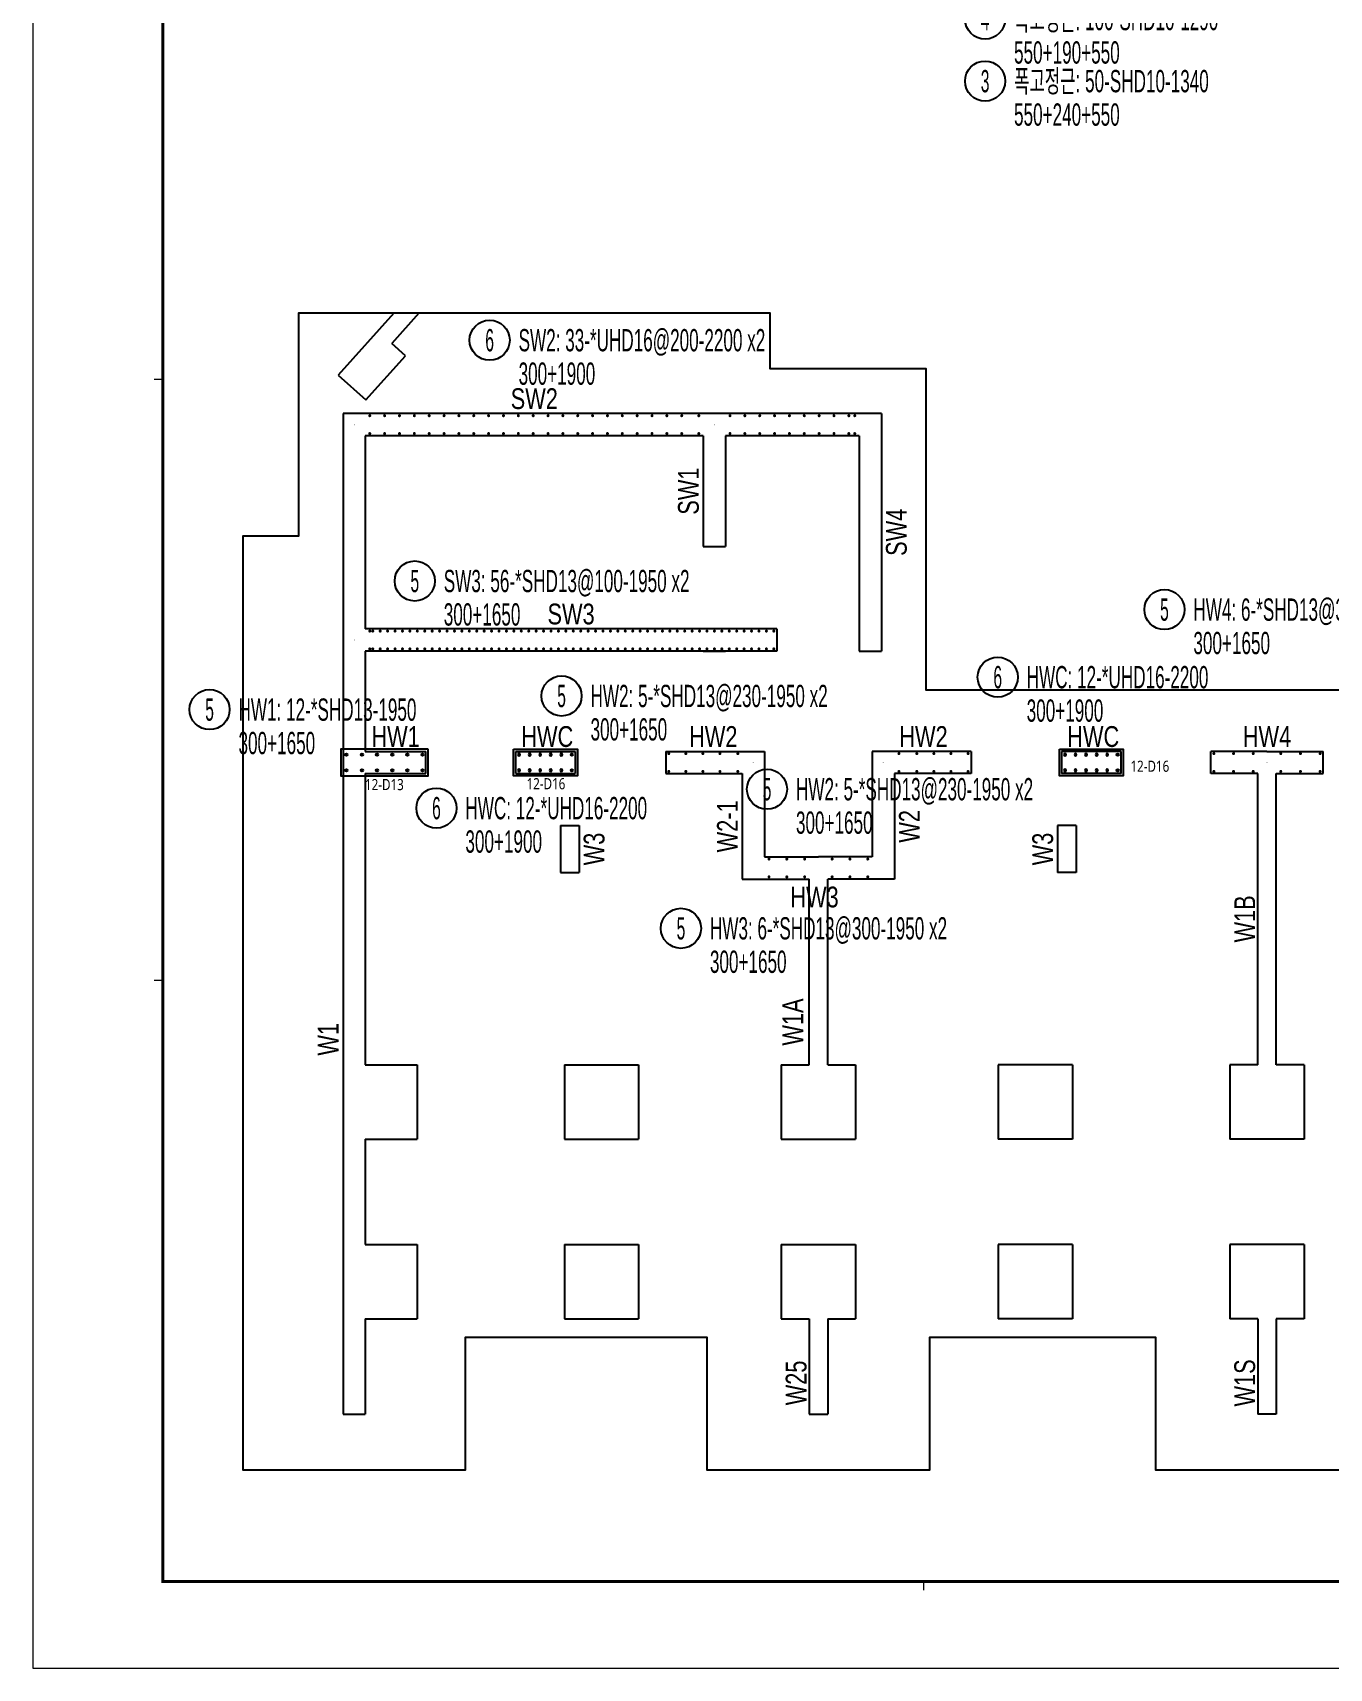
# Model space of a CAD drawing. Header units: millimetres. Extents: x 262481 to 2519995, y -394348 to 364571.
# Drawn here: x 418421 to 435878, y -351118 to -329092 of the extents above; entities that cross this region are included whole.
import ezdxf
from ezdxf.enums import TextEntityAlignment as Align

# ---------------------------------------------------------------- set-up
doc = ezdxf.new("R2010")
doc.units = ezdxf.units.MM
doc.header["$LTSCALE"] = 65
for name, color, linetype in [('BARR', 1, 'Continuous'), ('DIM', 7, 'Continuous'), ('LEADER', 7, 'Continuous'), ('RP_TAG', 7, 'Continuous'), ('TEXT-배근', 3, 'Continuous'), ('XREBAR', 1, 'Continuous')]:
    doc.layers.add(name, color=color, linetype=linetype)
doc.layers.add('벽부호', color=3, linetype='Continuous', lineweight=0)
doc.styles.add('RPWK1', font='arial.ttf', dxfattribs={"bigfont": 'whgtxt.shx'})
doc.styles.add('돋음', font='Dotum.ttf')
doc.styles.add('맑은고딕', font='malgun.ttf')

# ---------------------------------------------------------------- blocks, each defined once
blk = doc.blocks.new('dhs_sheet2e')
at = {"color": 7}
for p, q in [((2996.4, 29664.7), (2796.7, 29664.7)), ((2996.4, 15831.2), (2796.7, 15831.2)), ((20500.6, 1997.6), (20500.6, 1797.9))]:
    blk.add_line(p, q, dxfattribs=at)
blk.add_lwpolyline([(84000, 0), (84000, 59329.4), (0, 59329.4), (0, 0)], close=True, dxfattribs=at)
at = {"color": 30, "const_width": 64.9}
blk.add_lwpolyline([(81003.6, 57331.7), (2996.4, 57331.7), (2996.4, 1997.6), (81003.6, 1997.6)], close=True, dxfattribs=at)
blk = doc.blocks.new('ASGARAE')
at = {"color": 255, "xscale": 0.75, "yscale": 0.75, "zscale": 0.75}
blk.add_blockref('dhs_sheet2e', (0, -44497), dxfattribs=at)
blk = doc.blocks.new('ZBZDBSTH')
at = {"color": 8, "linetype": 'ByBlock'}
blk.add_lwpolyline([(-3495, 5045), (-11130, 5045), (-11130, 9370), (-13230, 9370), (-13230, 10120), (-19580, 10120), (-19580, 7120), (-20330, 7120), (-20330, -5455), (-17330, -5455), (-17330, -3670), (-14080, -3670), (-14080, -5455), (-11080, -5455), (-11080, -3670), (-8040, -3670), (-8040, -5455), (-5040, -5455)], dxfattribs=at)
at = {"layer": 'DIM', "color": 5}
for p, q in [((-18296, 10120), (-19047, 9286)), ((-17959, 10120), (-18325, 9713)), ((-18140, 9546), (-18325, 9713)), ((-18675, 8952), (-18140, 9546)), ((-19047, 9286), (-18675, 8952)), ((-18980, 8770), (-18980, -4705)), ((-11730, 8770), (-18980, 8770)), ((-11730, 8770), (-11730, 5570)), ((-14130, 8470), (-18680, 8470)), ((-18680, 8470), (-18680, 5870)), ((-14130, 8470), (-14130, 6980)), ((-12030, 8470), (-13830, 8470)), ((-13830, 8470), (-13830, 6980)), ((-12030, 8470), (-12030, 5570)), ((-14130, 6980), (-13830, 6980)), ((-13140, 5870), (-18680, 5870)), ((-13140, 5870), (-13140, 5570)), ((-13140, 5570), (-18680, 5570)), ((-18680, 5570), (-18680, 4220)), ((-14130, 5570), (-13830, 5570)), ((-12030, 5570), (-11730, 5570)), ((-18680, 4220), (-17865, 4220)), ((-17865, 3920), (-17865, 4220)), ((-16655, 3920), (-16655, 4220)), ((-16655, 4220), (-15855, 4220)), ((-15855, 4220), (-15855, 3920)), ((-14635, 4220), (-14635, 3920)), ((-14635, 4220), (-13305, 4220)), ((-13305, 4220), (-13305, 2800)), ((-10525, 4220), (-11855, 4220)), ((-11855, 4220), (-11855, 2800)), ((-10525, 4220), (-10525, 3920)), ((-9305, 4220), (-9305, 3920)), ((-8505, 4220), (-9305, 4220)), ((-8505, 3920), (-8505, 4220)), ((-7295, 3920), (-7295, 4220)), ((-6540, 4220), (-7295, 4220)), ((-6540, 4220), (-5785, 4220)), ((-5785, 3920), (-5785, 4220)), ((-18680, 3920), (-17865, 3920)), ((-18680, 3920), (-18680, 0)), ((-16655, 3920), (-15855, 3920)), ((-14635, 3920), (-13605, 3920)), ((-13605, 3920), (-13605, 2500)), ((-10525, 3920), (-11555, 3920)), ((-11555, 3920), (-11555, 2500)), ((-8505, 3920), (-9305, 3920)), ((-6665, 3920), (-7295, 3920)), ((-6665, 0), (-6665, 3920)), ((-6415, 0), (-6415, 3920)), ((-6415, 3920), (-5785, 3920)), ((-16050, 3220), (-16050, 2590)), ((-16050, 3220), (-15800, 3220)), ((-15800, 3220), (-15800, 2590)), ((-9360, 3220), (-9360, 2590)), ((-9110, 3220), (-9360, 3220)), ((-9110, 3220), (-9110, 2590)), ((-13305, 2800), (-12580, 2800)), ((-11855, 2800), (-12580, 2800)), ((-16050, 2590), (-15800, 2590)), ((-13605, 2500), (-12705, 2500)), ((-12705, 0), (-12705, 2500)), ((-12455, 0), (-12455, 2500)), ((-11555, 2500), (-12455, 2500)), ((-9110, 2590), (-9360, 2590)), ((-18680, 0), (-17980, 0)), ((-17980, 0), (-17980, -1000)), ((-16000, 0), (-15000, 0)), ((-16000, 0), (-16000, -1000)), ((-15000, 0), (-15000, -1000)), ((-13080, 0), (-12705, 0)), ((-13080, 0), (-13080, -1000)), ((-12455, 0), (-12080, 0)), ((-12080, 0), (-12080, -1000)), ((-9160, 0), (-10160, 0)), ((-10160, 0), (-10160, -1000)), ((-9160, 0), (-9160, -1000)), ((-6665, 0), (-7040, 0)), ((-7040, 0), (-7040, -1000)), ((-6040, 0), (-6415, 0)), ((-6040, 0), (-6040, -1000)), ((-18680, -1000), (-18680, -2420)), ((-18680, -1000), (-17980, -1000)), ((-16000, -1000), (-15000, -1000)), ((-13080, -1000), (-12080, -1000)), ((-9160, -1000), (-10160, -1000)), ((-6040, -1000), (-7040, -1000)), ((-18680, -2420), (-17980, -2420)), ((-17980, -2420), (-17980, -3420)), ((-16000, -2420), (-15000, -2420)), ((-16000, -2420), (-16000, -3420)), ((-15000, -2420), (-15000, -3420)), ((-13080, -2420), (-12080, -2420)), ((-13080, -2420), (-13080, -3420)), ((-12080, -2420), (-12080, -3420)), ((-9160, -2420), (-10160, -2420)), ((-10160, -2420), (-10160, -3420)), ((-9160, -2420), (-9160, -3420)), ((-6040, -2420), (-7040, -2420)), ((-7040, -2420), (-7040, -3420)), ((-6040, -2420), (-6040, -3420)), ((-18680, -3420), (-18680, -4705)), ((-18680, -3420), (-17980, -3420)), ((-16000, -3420), (-15000, -3420)), ((-13080, -3420), (-12705, -3420)), ((-12705, -3420), (-12705, -4705)), ((-12455, -3420), (-12455, -4705)), ((-12455, -3420), (-12080, -3420)), ((-9160, -3420), (-10160, -3420)), ((-6665, -3420), (-7040, -3420)), ((-6665, -3420), (-6665, -4705)), ((-6415, -3420), (-6415, -4705)), ((-6040, -3420), (-6415, -3420)), ((-18980, -4705), (-18680, -4705)), ((-12705, -4705), (-12455, -4705)), ((-6415, -4705), (-6665, -4705))]:
    blk.add_line(p, q, dxfattribs=at)
blk = doc.blocks.new('BAR')
at = {"layer": 'BARR'}
h = blk.add_hatch(color=256, dxfattribs=at)
edge = h.paths.add_edge_path()
edge.add_arc((0, 0), 15, 0, 360)
blk.add_circle((0, 0), 15, dxfattribs=at)
blk = doc.blocks.new('*U2061', base_point=(433389.3168, -336860.8125))
at = {"layer": 'RP_TAG', "color": 0, "linetype": 'Continuous', "ltscale": 100}
blk.add_circle((433658.3168, -336860.8125), 270, dxfattribs=at)
at = {"layer": 'RP_TAG', "color": 0, "linetype": 'Continuous', "ltscale": 100, "style": 'RPWK1', "width": 0.5}
blk.add_text('5', height=300, dxfattribs=at).set_placement((433658.3168, -336860.8125), align=Align.MIDDLE_CENTER)
at = {"layer": 'RP_TAG', "color": 0, "linetype": 'Continuous', "ltscale": 100, "style": 'RPWK1', "width": 0.55}
for s, p in [('HW4: 6-*SHD13@300-1950 x2', (434048.3168, -336860.8125)), ('300+1650', (434048.3168, -337310.8125))]:
    blk.add_text(s, height=300, dxfattribs=at).set_placement(p, align=Align.MIDDLE_LEFT)
blk = doc.blocks.new('*U2062', base_point=(420532.7655, -338207.8021))
at = {"layer": 'RP_TAG', "color": 0, "linetype": 'Continuous', "ltscale": 100}
blk.add_circle((420801.7655, -338207.8021), 270, dxfattribs=at)
at = {"layer": 'RP_TAG', "color": 0, "linetype": 'Continuous', "ltscale": 100, "style": 'RPWK1', "width": 0.5}
blk.add_text('5', height=300, dxfattribs=at).set_placement((420801.7655, -338207.8021), align=Align.MIDDLE_CENTER)
at = {"layer": 'RP_TAG', "color": 0, "linetype": 'Continuous', "ltscale": 100, "style": 'RPWK1', "width": 0.55}
for s, p in [('HW1: 12-*SHD13-1950', (421191.7655, -338207.8021)), ('300+1650', (421191.7655, -338657.8021))]:
    blk.add_text(s, height=300, dxfattribs=at).set_placement(p, align=Align.MIDDLE_LEFT)
blk = doc.blocks.new('*U2066', base_point=(426879.7113, -341153.188))
at = {"layer": 'RP_TAG', "color": 0, "linetype": 'Continuous', "ltscale": 100}
blk.add_circle((427148.7113, -341153.1815), 270, dxfattribs=at)
at = {"layer": 'RP_TAG', "color": 0, "linetype": 'Continuous', "ltscale": 100, "style": 'RPWK1', "oblique": 360, "width": 0.5}
blk.add_text('5', height=300, rotation=0.0013751, dxfattribs=at).set_placement((427148.7113, -341153.1815), align=Align.MIDDLE_CENTER)
at = {"layer": 'RP_TAG', "color": 0, "linetype": 'Continuous', "ltscale": 100, "style": 'RPWK1', "oblique": 360, "width": 0.55}
for s, p in [('HW3: 6-*SHD13@300-1950 x2', (427538.7113, -341153.1722)), ('300+1650', (427538.7221, -341603.1722))]:
    blk.add_text(s, height=300, rotation=0.0013751, dxfattribs=at).set_placement(p, align=Align.MIDDLE_LEFT)
blk = doc.blocks.new('*U2067', base_point=(428038.2659, -339279.6117))
at = {"layer": 'RP_TAG', "color": 0, "linetype": 'Continuous', "ltscale": 100}
blk.add_circle((428307.2659, -339279.6117), 270, dxfattribs=at)
at = {"layer": 'RP_TAG', "color": 0, "linetype": 'Continuous', "ltscale": 100, "style": 'RPWK1', "width": 0.5}
blk.add_text('5', height=300, dxfattribs=at).set_placement((428307.2659, -339279.6117), align=Align.MIDDLE_CENTER)
at = {"layer": 'RP_TAG', "color": 0, "linetype": 'Continuous', "ltscale": 100, "style": 'RPWK1', "width": 0.55}
for s, p in [('HW2: 5-*SHD13@230-1950 x2', (428697.2659, -339279.6117)), ('300+1650', (428697.2659, -339729.6117))]:
    blk.add_text(s, height=300, dxfattribs=at).set_placement(p, align=Align.MIDDLE_LEFT)
blk = doc.blocks.new('*U2068', base_point=(425272.3162, -338023.954))
at = {"layer": 'RP_TAG', "color": 0, "linetype": 'Continuous', "ltscale": 100}
blk.add_circle((425541.3162, -338023.954), 270, dxfattribs=at)
at = {"layer": 'RP_TAG', "color": 0, "linetype": 'Continuous', "ltscale": 100, "style": 'RPWK1', "width": 0.55}
for s, p in [('HW2: 5-*SHD13@230-1950 x2', (425931.3162, -338023.954)), ('300+1650', (425931.3162, -338473.954))]:
    blk.add_text(s, height=300, dxfattribs=at).set_placement(p, align=Align.MIDDLE_LEFT)
at = {"layer": 'RP_TAG', "color": 0, "linetype": 'Continuous', "ltscale": 100, "style": 'RPWK1', "width": 0.5}
blk.add_text('5', height=300, dxfattribs=at).set_placement((425541.3162, -338023.954), align=Align.MIDDLE_CENTER)
blk = doc.blocks.new('*U2069', base_point=(423296.2991, -336475.8829))
at = {"layer": 'RP_TAG', "color": 0, "linetype": 'Continuous', "ltscale": 100}
blk.add_circle((423565.2991, -336475.8827), 270, dxfattribs=at)
at = {"layer": 'RP_TAG', "color": 0, "linetype": 'Continuous', "ltscale": 100, "style": 'RPWK1', "width": 0.5}
blk.add_text('5', height=300, rotation=0.0000573, dxfattribs=at).set_placement((423565.2991, -336475.8827), align=Align.MIDDLE_CENTER)
at = {"layer": 'RP_TAG', "color": 0, "linetype": 'Continuous', "ltscale": 100, "style": 'RPWK1', "width": 0.55}
for s, p in [('SW3: 56-*SHD13@100-1950 x2', (423955.2991, -336475.8823)), ('300+1650', (423955.2996, -336925.8823))]:
    blk.add_text(s, height=300, rotation=0.0000573, dxfattribs=at).set_placement(p, align=Align.MIDDLE_LEFT)
blk = doc.blocks.new('*U2089', base_point=(424303.7943, -333232.98))
at = {"layer": 'RP_TAG', "color": 0, "linetype": 'Continuous', "ltscale": 100}
blk.add_circle((424572.7943, -333232.98), 270, dxfattribs=at)
at = {"layer": 'RP_TAG', "color": 0, "linetype": 'Continuous', "ltscale": 100, "style": 'RPWK1', "width": 0.5}
blk.add_text('6', height=300, dxfattribs=at).set_placement((424572.7943, -333232.98), align=Align.MIDDLE_CENTER)
at = {"layer": 'RP_TAG', "color": 0, "linetype": 'Continuous', "ltscale": 100, "style": 'RPWK1', "width": 0.55}
for s, p in [('SW2: 33-*UHD16@200-2200 x2', (424962.7943, -333232.98)), ('300+1900', (424962.7943, -333682.98))]:
    blk.add_text(s, height=300, dxfattribs=at).set_placement(p, align=Align.MIDDLE_LEFT)
blk = doc.blocks.new('*U2094', base_point=(423587.5739, -339534.3592))
at = {"layer": 'RP_TAG', "color": 0, "linetype": 'Continuous', "ltscale": 100}
blk.add_circle((423856.5739, -339534.3592), 270, dxfattribs=at)
at = {"layer": 'RP_TAG', "color": 0, "linetype": 'Continuous', "ltscale": 100, "style": 'RPWK1', "width": 0.5}
blk.add_text('6', height=300, dxfattribs=at).set_placement((423856.5739, -339534.3592), align=Align.MIDDLE_CENTER)
at = {"layer": 'RP_TAG', "color": 0, "linetype": 'Continuous', "ltscale": 100, "style": 'RPWK1', "width": 0.55}
for s, p in [('HWC: 12-*UHD16-2200', (424246.5739, -339534.3592)), ('300+1900', (424246.5739, -339984.3592))]:
    blk.add_text(s, height=300, dxfattribs=at).set_placement(p, align=Align.MIDDLE_LEFT)
blk = doc.blocks.new('*U2096', base_point=(431144.6364, -337770.6508))
at = {"layer": 'RP_TAG', "color": 0, "linetype": 'Continuous', "ltscale": 100}
blk.add_circle((431413.6364, -337770.6508), 270, dxfattribs=at)
at = {"layer": 'RP_TAG', "color": 0, "linetype": 'Continuous', "ltscale": 100, "style": 'RPWK1', "width": 0.5}
blk.add_text('6', height=300, dxfattribs=at).set_placement((431413.6364, -337770.6508), align=Align.MIDDLE_CENTER)
at = {"layer": 'RP_TAG', "color": 0, "linetype": 'Continuous', "ltscale": 100, "style": 'RPWK1', "width": 0.55}
for s, p in [('HWC: 12-*UHD16-2200', (431803.6364, -337770.6508)), ('300+1900', (431803.6364, -338220.6508))]:
    blk.add_text(s, height=300, dxfattribs=at).set_placement(p, align=Align.MIDDLE_LEFT)
blk = doc.blocks.new('*U2122', base_point=(435039.0942, -338920.2259, 17.1429))
at = {"layer": 'RP_TAG', "color": 0, "linetype": 'Continuous', "ltscale": 100, "style": 'RPWK1'}
blk.add_text('+', height=26, dxfattribs=at).set_placement((435039.0942, -338920.2259, 34.2858), align=Align.MIDDLE_CENTER)
blk = doc.blocks.new('*U2123', base_point=(422749.0942, -337270.2259, 17.1429))
at = {"layer": 'RP_TAG', "color": 0, "linetype": 'Continuous', "ltscale": 100, "style": 'RPWK1'}
blk.add_text('+', height=26, dxfattribs=at).set_placement((422749.0942, -337270.2259, 34.2858), align=Align.MIDDLE_CENTER)
blk = doc.blocks.new('*U2129', base_point=(428999.0942, -340340.2259, 17.1429))
at = {"layer": 'RP_TAG', "color": 0, "linetype": 'Continuous', "ltscale": 100, "style": 'RPWK1'}
blk.add_text('+', height=26, dxfattribs=at).set_placement((428999.0942, -340340.2259, 34.2858), align=Align.MIDDLE_CENTER)
blk = doc.blocks.new('*U2130', base_point=(429874.0942, -338920.2259, 17.1429))
at = {"layer": 'RP_TAG', "color": 0, "linetype": 'Continuous', "ltscale": 100, "style": 'RPWK1'}
blk.add_text('+', height=26, dxfattribs=at).set_placement((429874.0942, -338920.2259, 34.2858), align=Align.MIDDLE_CENTER)
blk = doc.blocks.new('*U2131', base_point=(429874.0942, -340340.2259, 17.1429))
at = {"layer": 'RP_TAG', "color": 0, "linetype": 'Continuous', "ltscale": 100, "style": 'RPWK1'}
blk.add_text('+', height=26, dxfattribs=at).set_placement((429874.0942, -340340.2259, 34.2858), align=Align.MIDDLE_CENTER)
blk = doc.blocks.new('*U2132', base_point=(428124.0942, -338920.2259, 17.1429))
at = {"layer": 'RP_TAG', "color": 0, "linetype": 'Continuous', "ltscale": 100, "style": 'RPWK1'}
blk.add_text('+', height=26, dxfattribs=at).set_placement((428124.0942, -338920.2259, 34.2858), align=Align.MIDDLE_CENTER)
blk = doc.blocks.new('*U2133', base_point=(428124.0942, -340340.2259, 17.1429))
at = {"layer": 'RP_TAG', "color": 0, "linetype": 'Continuous', "ltscale": 100, "style": 'RPWK1'}
blk.add_text('+', height=26, dxfattribs=at).set_placement((428124.0942, -340340.2259, 34.2858), align=Align.MIDDLE_CENTER)
blk = doc.blocks.new('*U2136', base_point=(422749.0942, -334370.2259, 17.1429))
at = {"layer": 'RP_TAG', "color": 0, "linetype": 'Continuous', "ltscale": 100, "style": 'RPWK1'}
blk.add_text('+', height=26, dxfattribs=at).set_placement((422749.0942, -334370.2259, 34.2858), align=Align.MIDDLE_CENTER)
blk = doc.blocks.new('*U2137', base_point=(429699.0942, -334370.2759, 17.1429))
at = {"layer": 'RP_TAG', "color": 0, "linetype": 'Continuous', "ltscale": 100, "style": 'RPWK1'}
blk.add_text('+', height=26, dxfattribs=at).set_placement((429699.0942, -334370.2759, 34.2858), align=Align.MIDDLE_CENTER)
blk = doc.blocks.new('*U2138', base_point=(427599.0942, -334370.2259, 17.1429))
at = {"layer": 'RP_TAG', "color": 0, "linetype": 'Continuous', "ltscale": 100, "style": 'RPWK1'}
blk.add_text('+', height=26, dxfattribs=at).set_placement((427599.0942, -334370.2259, 34.2858), align=Align.MIDDLE_CENTER)
blk = doc.blocks.new('*U2139', base_point=(430974.6127, -328908.3131))
at = {"layer": 'RP_TAG', "color": 0, "linetype": 'Continuous', "ltscale": 100}
blk.add_circle((431243.6127, -328908.3131), 270, dxfattribs=at)
at = {"layer": 'RP_TAG', "color": 0, "linetype": 'Continuous', "ltscale": 100, "style": 'RPWK1', "width": 0.5}
blk.add_text('4', height=300, dxfattribs=at).set_placement((431243.6127, -328908.3131), align=Align.MIDDLE_CENTER)
at = {"layer": 'RP_TAG', "color": 0, "linetype": 'Continuous', "ltscale": 100, "style": 'RPWK1', "width": 0.55}
for s, p in [('폭고정근: 100-SHD10-1290', (431633.6127, -328908.3131)), ('550+190+550', (431633.6127, -329358.3131))]:
    blk.add_text(s, height=300, dxfattribs=at).set_placement(p, align=Align.MIDDLE_LEFT)
blk = doc.blocks.new('*U2140', base_point=(430974.6127, -329744.2812))
at = {"layer": 'RP_TAG', "color": 0, "linetype": 'Continuous', "ltscale": 100}
blk.add_circle((431243.6127, -329744.2812), 270, dxfattribs=at)
at = {"layer": 'RP_TAG', "color": 0, "linetype": 'Continuous', "ltscale": 100, "style": 'RPWK1', "width": 0.5}
blk.add_text('3', height=300, dxfattribs=at).set_placement((431243.6127, -329744.2812), align=Align.MIDDLE_CENTER)
at = {"layer": 'RP_TAG', "color": 0, "linetype": 'Continuous', "ltscale": 100, "style": 'RPWK1', "width": 0.55}
for s, p in [('폭고정근: 50-SHD10-1340', (431633.6127, -329744.2812)), ('550+240+550', (431633.6127, -330194.2812))]:
    blk.add_text(s, height=300, dxfattribs=at).set_placement(p, align=Align.MIDDLE_LEFT)

msp = doc.modelspace()

# ---------------------------------------------------------------- linework, layer by layer
at = {"layer": 'LEADER'}
for points in [[(423744.1, -338740.2), (422569.1, -338740.2), (422569.1, -339100.2), (423744.1, -339100.2)], [(424894.1, -338740.2), (425754.1, -338740.2), (425754.1, -339100.2), (424894.1, -339100.2)], [(432244.1, -338740.2), (433104.1, -338740.2), (433104.1, -339100.2), (432244.1, -339100.2)]]:
    msp.add_lwpolyline(points, close=True, dxfattribs=at)
at = {"layer": 'XREBAR', "color": 171, "linetype": 'Continuous', "ltscale": 2.91412e-318, "const_width": 20}
for points in [[(422949.1, -334250.2, -1), (422969.1, -334250.2, -1), (422949.1, -334250.2)], [(423149.1, -334250.2, -1), (423169.1, -334250.2, -1), (423149.1, -334250.2)], [(423349.1, -334250.2, -1), (423369.1, -334250.2, -1), (423349.1, -334250.2)], [(423549.1, -334250.2, -1), (423569.1, -334250.2, -1), (423549.1, -334250.2)], [(423749.1, -334250.2, -1), (423769.1, -334250.2, -1), (423749.1, -334250.2)], [(423949.1, -334250.2, -1), (423969.1, -334250.2, -1), (423949.1, -334250.2)], [(424149.1, -334250.2, -1), (424169.1, -334250.2, -1), (424149.1, -334250.2)], [(424349.1, -334250.2, -1), (424369.1, -334250.2, -1), (424349.1, -334250.2)], [(424549.1, -334250.2, -1), (424569.1, -334250.2, -1), (424549.1, -334250.2)], [(424749.1, -334250.2, -1), (424769.1, -334250.2, -1), (424749.1, -334250.2)], [(424949.1, -334250.2, -1), (424969.1, -334250.2, -1), (424949.1, -334250.2)], [(425149.1, -334250.2, -1), (425169.1, -334250.2, -1), (425149.1, -334250.2)], [(425349.1, -334250.2, -1), (425369.1, -334250.2, -1), (425349.1, -334250.2)], [(425549.1, -334250.2, -1), (425569.1, -334250.2, -1), (425549.1, -334250.2)], [(425749.1, -334250.2, -1), (425769.1, -334250.2, -1), (425749.1, -334250.2)], [(425949.1, -334250.2, -1), (425969.1, -334250.2, -1), (425949.1, -334250.2)], [(426149.1, -334250.2, -1), (426169.1, -334250.2, -1), (426149.1, -334250.2)], [(426349.1, -334250.2, -1), (426369.1, -334250.2, -1), (426349.1, -334250.2)], [(426549.1, -334250.2, -1), (426569.1, -334250.2, -1), (426549.1, -334250.2)], [(426749.1, -334250.2, -1), (426769.1, -334250.2, -1), (426749.1, -334250.2)], [(426949.1, -334250.2, -1), (426969.1, -334250.2, -1), (426949.1, -334250.2)], [(427149.1, -334250.2, -1), (427169.1, -334250.2, -1), (427149.1, -334250.2)], [(427379.1, -334250.2, -1), (427399.1, -334250.2, -1), (427379.1, -334250.2)], [(427799.1, -334250.2, -1), (427819.1, -334250.2, -1), (427799.1, -334250.2)], [(427999.1, -334250.2, -1), (428019.1, -334250.2, -1), (427999.1, -334250.2)], [(428199.1, -334250.2, -1), (428219.1, -334250.2, -1), (428199.1, -334250.2)], [(428399.1, -334250.2, -1), (428419.1, -334250.2, -1), (428399.1, -334250.2)], [(428599.1, -334250.2, -1), (428619.1, -334250.2, -1), (428599.1, -334250.2)], [(428799.1, -334250.2, -1), (428819.1, -334250.2, -1), (428799.1, -334250.2)], [(428999.1, -334250.2, -1), (429019.1, -334250.2, -1), (428999.1, -334250.2)], [(429199.1, -334250.2, -1), (429219.1, -334250.2, -1), (429199.1, -334250.2)], [(429399.1, -334250.2, -1), (429419.1, -334250.2, -1), (429399.1, -334250.2)], [(429479.1, -334250.2, -1), (429499.1, -334250.2, -1), (429479.1, -334250.2)], [(422949.1, -334490.2, -1), (422969.1, -334490.2, -1), (422949.1, -334490.2)], [(423149.1, -334490.2, -1), (423169.1, -334490.2, -1), (423149.1, -334490.2)], [(423349.1, -334490.2, -1), (423369.1, -334490.2, -1), (423349.1, -334490.2)], [(423549.1, -334490.2, -1), (423569.1, -334490.2, -1), (423549.1, -334490.2)], [(423749.1, -334490.2, -1), (423769.1, -334490.2, -1), (423749.1, -334490.2)], [(423949.1, -334490.2, -1), (423969.1, -334490.2, -1), (423949.1, -334490.2)], [(424149.1, -334490.2, -1), (424169.1, -334490.2, -1), (424149.1, -334490.2)], [(424349.1, -334490.2, -1), (424369.1, -334490.2, -1), (424349.1, -334490.2)], [(424549.1, -334490.2, -1), (424569.1, -334490.2, -1), (424549.1, -334490.2)], [(424749.1, -334490.2, -1), (424769.1, -334490.2, -1), (424749.1, -334490.2)], [(424949.1, -334490.2, -1), (424969.1, -334490.2, -1), (424949.1, -334490.2)], [(425149.1, -334490.2, -1), (425169.1, -334490.2, -1), (425149.1, -334490.2)], [(425349.1, -334490.2, -1), (425369.1, -334490.2, -1), (425349.1, -334490.2)], [(425549.1, -334490.2, -1), (425569.1, -334490.2, -1), (425549.1, -334490.2)], [(425749.1, -334490.2, -1), (425769.1, -334490.2, -1), (425749.1, -334490.2)], [(425949.1, -334490.2, -1), (425969.1, -334490.2, -1), (425949.1, -334490.2)], [(426149.1, -334490.2, -1), (426169.1, -334490.2, -1), (426149.1, -334490.2)], [(426349.1, -334490.2, -1), (426369.1, -334490.2, -1), (426349.1, -334490.2)], [(426549.1, -334490.2, -1), (426569.1, -334490.2, -1), (426549.1, -334490.2)], [(426749.1, -334490.2, -1), (426769.1, -334490.2, -1), (426749.1, -334490.2)], [(426949.1, -334490.2, -1), (426969.1, -334490.2, -1), (426949.1, -334490.2)], [(427149.1, -334490.2, -1), (427169.1, -334490.2, -1), (427149.1, -334490.2)], [(427379.1, -334490.2, -1), (427399.1, -334490.2, -1), (427379.1, -334490.2)], [(427799.1, -334490.2, -1), (427819.1, -334490.2, -1), (427799.1, -334490.2)], [(427999.1, -334490.2, -1), (428019.1, -334490.2, -1), (427999.1, -334490.2)], [(428199.1, -334490.2, -1), (428219.1, -334490.2, -1), (428199.1, -334490.2)], [(428399.1, -334490.2, -1), (428419.1, -334490.2, -1), (428399.1, -334490.2)], [(428599.1, -334490.2, -1), (428619.1, -334490.2, -1), (428599.1, -334490.2)], [(428799.1, -334490.2, -1), (428819.1, -334490.2, -1), (428799.1, -334490.2)], [(428999.1, -334490.2, -1), (429019.1, -334490.2, -1), (428999.1, -334490.2)], [(429199.1, -334490.2, -1), (429219.1, -334490.2, -1), (429199.1, -334490.2)], [(429399.1, -334490.2, -1), (429419.1, -334490.2, -1), (429399.1, -334490.2)], [(429479.1, -334490.2, -1), (429499.1, -334490.2, -1), (429479.1, -334490.2)]]:
    msp.add_lwpolyline(points, format="xyb", dxfattribs=at)
at = {"layer": 'XREBAR', "color": 11, "linetype": 'Continuous', "ltscale": 2.91412e-318, "const_width": 20}
for points in [[(422949.1, -337150.2, -1), (422969.1, -337150.2, -1), (422949.1, -337150.2)], [(422989.1, -337150.2, -1), (423009.1, -337150.2, -1), (422989.1, -337150.2)], [(423089.1, -337150.2, -1), (423109.1, -337150.2, -1), (423089.1, -337150.2)], [(423189.1, -337150.2, -1), (423209.1, -337150.2, -1), (423189.1, -337150.2)], [(423289.1, -337150.2, -1), (423309.1, -337150.2, -1), (423289.1, -337150.2)], [(423389.1, -337150.2, -1), (423409.1, -337150.2, -1), (423389.1, -337150.2)], [(423489.1, -337150.2, -1), (423509.1, -337150.2, -1), (423489.1, -337150.2)], [(423589.1, -337150.2, -1), (423609.1, -337150.2, -1), (423589.1, -337150.2)], [(423689.1, -337150.2, -1), (423709.1, -337150.2, -1), (423689.1, -337150.2)], [(423789.1, -337150.2, -1), (423809.1, -337150.2, -1), (423789.1, -337150.2)], [(423889.1, -337150.2, -1), (423909.1, -337150.2, -1), (423889.1, -337150.2)], [(423989.1, -337150.2, -1), (424009.1, -337150.2, -1), (423989.1, -337150.2)], [(424089.1, -337150.2, -1), (424109.1, -337150.2, -1), (424089.1, -337150.2)], [(424189.1, -337150.2, -1), (424209.1, -337150.2, -1), (424189.1, -337150.2)], [(424289.1, -337150.2, -1), (424309.1, -337150.2, -1), (424289.1, -337150.2)], [(424389.1, -337150.2, -1), (424409.1, -337150.2, -1), (424389.1, -337150.2)], [(424489.1, -337150.2, -1), (424509.1, -337150.2, -1), (424489.1, -337150.2)], [(424589.1, -337150.2, -1), (424609.1, -337150.2, -1), (424589.1, -337150.2)], [(424689.1, -337150.2, -1), (424709.1, -337150.2, -1), (424689.1, -337150.2)], [(424789.1, -337150.2, -1), (424809.1, -337150.2, -1), (424789.1, -337150.2)], [(424889.1, -337150.2, -1), (424909.1, -337150.2, -1), (424889.1, -337150.2)], [(424989.1, -337150.2, -1), (425009.1, -337150.2, -1), (424989.1, -337150.2)], [(425089.1, -337150.2, -1), (425109.1, -337150.2, -1), (425089.1, -337150.2)], [(425189.1, -337150.2, -1), (425209.1, -337150.2, -1), (425189.1, -337150.2)], [(425289.1, -337150.2, -1), (425309.1, -337150.2, -1), (425289.1, -337150.2)], [(425389.1, -337150.2, -1), (425409.1, -337150.2, -1), (425389.1, -337150.2)], [(425489.1, -337150.2, -1), (425509.1, -337150.2, -1), (425489.1, -337150.2)], [(425589.1, -337150.2, -1), (425609.1, -337150.2, -1), (425589.1, -337150.2)], [(425689.1, -337150.2, -1), (425709.1, -337150.2, -1), (425689.1, -337150.2)], [(425789.1, -337150.2, -1), (425809.1, -337150.2, -1), (425789.1, -337150.2)], [(425889.1, -337150.2, -1), (425909.1, -337150.2, -1), (425889.1, -337150.2)], [(425989.1, -337150.2, -1), (426009.1, -337150.2, -1), (425989.1, -337150.2)], [(426089.1, -337150.2, -1), (426109.1, -337150.2, -1), (426089.1, -337150.2)], [(426189.1, -337150.2, -1), (426209.1, -337150.2, -1), (426189.1, -337150.2)], [(426289.1, -337150.2, -1), (426309.1, -337150.2, -1), (426289.1, -337150.2)], [(426389.1, -337150.2, -1), (426409.1, -337150.2, -1), (426389.1, -337150.2)], [(426489.1, -337150.2, -1), (426509.1, -337150.2, -1), (426489.1, -337150.2)], [(426589.1, -337150.2, -1), (426609.1, -337150.2, -1), (426589.1, -337150.2)], [(426689.1, -337150.2, -1), (426709.1, -337150.2, -1), (426689.1, -337150.2)], [(426789.1, -337150.2, -1), (426809.1, -337150.2, -1), (426789.1, -337150.2)], [(426889.1, -337150.2, -1), (426909.1, -337150.2, -1), (426889.1, -337150.2)], [(426989.1, -337150.2, -1), (427009.1, -337150.2, -1), (426989.1, -337150.2)], [(427089.1, -337150.2, -1), (427109.1, -337150.2, -1), (427089.1, -337150.2)], [(427189.1, -337150.2, -1), (427209.1, -337150.2, -1), (427189.1, -337150.2)], [(427289.1, -337150.2, -1), (427309.1, -337150.2, -1), (427289.1, -337150.2)], [(427389.1, -337150.2, -1), (427409.1, -337150.2, -1), (427389.1, -337150.2)], [(427489.1, -337150.2, -1), (427509.1, -337150.2, -1), (427489.1, -337150.2)], [(427589.1, -337150.2, -1), (427609.1, -337150.2, -1), (427589.1, -337150.2)], [(427689.1, -337150.2, -1), (427709.1, -337150.2, -1), (427689.1, -337150.2)], [(427789.1, -337150.2, -1), (427809.1, -337150.2, -1), (427789.1, -337150.2)], [(427889.1, -337150.2, -1), (427909.1, -337150.2, -1), (427889.1, -337150.2)], [(427989.1, -337150.2, -1), (428009.1, -337150.2, -1), (427989.1, -337150.2)], [(428089.1, -337150.2, -1), (428109.1, -337150.2, -1), (428089.1, -337150.2)], [(428189.1, -337150.2, -1), (428209.1, -337150.2, -1), (428189.1, -337150.2)], [(428289.1, -337150.2, -1), (428309.1, -337150.2, -1), (428289.1, -337150.2)], [(428389.1, -337150.2, -1), (428409.1, -337150.2, -1), (428389.1, -337150.2)], [(422949.1, -337390.2, -1), (422969.1, -337390.2, -1), (422949.1, -337390.2)], [(422989.1, -337390.2, -1), (423009.1, -337390.2, -1), (422989.1, -337390.2)], [(423089.1, -337390.2, -1), (423109.1, -337390.2, -1), (423089.1, -337390.2)], [(423189.1, -337390.2, -1), (423209.1, -337390.2, -1), (423189.1, -337390.2)], [(423289.1, -337390.2, -1), (423309.1, -337390.2, -1), (423289.1, -337390.2)], [(423389.1, -337390.2, -1), (423409.1, -337390.2, -1), (423389.1, -337390.2)], [(423489.1, -337390.2, -1), (423509.1, -337390.2, -1), (423489.1, -337390.2)], [(423589.1, -337390.2, -1), (423609.1, -337390.2, -1), (423589.1, -337390.2)], [(423689.1, -337390.2, -1), (423709.1, -337390.2, -1), (423689.1, -337390.2)], [(423789.1, -337390.2, -1), (423809.1, -337390.2, -1), (423789.1, -337390.2)], [(423889.1, -337390.2, -1), (423909.1, -337390.2, -1), (423889.1, -337390.2)], [(423989.1, -337390.2, -1), (424009.1, -337390.2, -1), (423989.1, -337390.2)], [(424089.1, -337390.2, -1), (424109.1, -337390.2, -1), (424089.1, -337390.2)], [(424189.1, -337390.2, -1), (424209.1, -337390.2, -1), (424189.1, -337390.2)], [(424289.1, -337390.2, -1), (424309.1, -337390.2, -1), (424289.1, -337390.2)], [(424389.1, -337390.2, -1), (424409.1, -337390.2, -1), (424389.1, -337390.2)], [(424489.1, -337390.2, -1), (424509.1, -337390.2, -1), (424489.1, -337390.2)], [(424589.1, -337390.2, -1), (424609.1, -337390.2, -1), (424589.1, -337390.2)], [(424689.1, -337390.2, -1), (424709.1, -337390.2, -1), (424689.1, -337390.2)], [(424789.1, -337390.2, -1), (424809.1, -337390.2, -1), (424789.1, -337390.2)], [(424889.1, -337390.2, -1), (424909.1, -337390.2, -1), (424889.1, -337390.2)], [(424989.1, -337390.2, -1), (425009.1, -337390.2, -1), (424989.1, -337390.2)], [(425089.1, -337390.2, -1), (425109.1, -337390.2, -1), (425089.1, -337390.2)], [(425189.1, -337390.2, -1), (425209.1, -337390.2, -1), (425189.1, -337390.2)], [(425289.1, -337390.2, -1), (425309.1, -337390.2, -1), (425289.1, -337390.2)], [(425389.1, -337390.2, -1), (425409.1, -337390.2, -1), (425389.1, -337390.2)], [(425489.1, -337390.2, -1), (425509.1, -337390.2, -1), (425489.1, -337390.2)], [(425589.1, -337390.2, -1), (425609.1, -337390.2, -1), (425589.1, -337390.2)], [(425689.1, -337390.2, -1), (425709.1, -337390.2, -1), (425689.1, -337390.2)], [(425789.1, -337390.2, -1), (425809.1, -337390.2, -1), (425789.1, -337390.2)], [(425889.1, -337390.2, -1), (425909.1, -337390.2, -1), (425889.1, -337390.2)], [(425989.1, -337390.2, -1), (426009.1, -337390.2, -1), (425989.1, -337390.2)], [(426089.1, -337390.2, -1), (426109.1, -337390.2, -1), (426089.1, -337390.2)], [(426189.1, -337390.2, -1), (426209.1, -337390.2, -1), (426189.1, -337390.2)], [(426289.1, -337390.2, -1), (426309.1, -337390.2, -1), (426289.1, -337390.2)], [(426389.1, -337390.2, -1), (426409.1, -337390.2, -1), (426389.1, -337390.2)], [(426489.1, -337390.2, -1), (426509.1, -337390.2, -1), (426489.1, -337390.2)], [(426589.1, -337390.2, -1), (426609.1, -337390.2, -1), (426589.1, -337390.2)], [(426689.1, -337390.2, -1), (426709.1, -337390.2, -1), (426689.1, -337390.2)], [(426789.1, -337390.2, -1), (426809.1, -337390.2, -1), (426789.1, -337390.2)], [(426889.1, -337390.2, -1), (426909.1, -337390.2, -1), (426889.1, -337390.2)], [(426989.1, -337390.2, -1), (427009.1, -337390.2, -1), (426989.1, -337390.2)], [(427089.1, -337390.2, -1), (427109.1, -337390.2, -1), (427089.1, -337390.2)], [(427189.1, -337390.2, -1), (427209.1, -337390.2, -1), (427189.1, -337390.2)], [(427289.1, -337390.2, -1), (427309.1, -337390.2, -1), (427289.1, -337390.2)], [(427389.1, -337390.2, -1), (427409.1, -337390.2, -1), (427389.1, -337390.2)], [(427489.1, -337390.2, -1), (427509.1, -337390.2, -1), (427489.1, -337390.2)], [(427589.1, -337390.2, -1), (427609.1, -337390.2, -1), (427589.1, -337390.2)], [(427689.1, -337390.2, -1), (427709.1, -337390.2, -1), (427689.1, -337390.2)], [(427789.1, -337390.2, -1), (427809.1, -337390.2, -1), (427789.1, -337390.2)], [(427889.1, -337390.2, -1), (427909.1, -337390.2, -1), (427889.1, -337390.2)], [(427989.1, -337390.2, -1), (428009.1, -337390.2, -1), (427989.1, -337390.2)], [(428089.1, -337390.2, -1), (428109.1, -337390.2, -1), (428089.1, -337390.2)], [(428189.1, -337390.2, -1), (428209.1, -337390.2, -1), (428189.1, -337390.2)], [(428289.1, -337390.2, -1), (428309.1, -337390.2, -1), (428289.1, -337390.2)], [(428389.1, -337390.2, -1), (428409.1, -337390.2, -1), (428389.1, -337390.2)], [(426974.1, -338800.2, -1), (426994.1, -338800.2, -1), (426974.1, -338800.2)], [(427204.1, -338800.2, -1), (427224.1, -338800.2, -1), (427204.1, -338800.2)], [(427434.1, -338800.2, -1), (427454.1, -338800.2, -1), (427434.1, -338800.2)], [(427664.1, -338800.2, -1), (427684.1, -338800.2, -1), (427664.1, -338800.2)], [(427904.1, -338800.2, -1), (427924.1, -338800.2, -1), (427904.1, -338800.2)], [(430074.1, -338800.2, -1), (430094.1, -338800.2, -1), (430074.1, -338800.2)], [(430314.1, -338800.2, -1), (430334.1, -338800.2, -1), (430314.1, -338800.2)], [(430544.1, -338800.2, -1), (430564.1, -338800.2, -1), (430544.1, -338800.2)], [(430774.1, -338800.2, -1), (430794.1, -338800.2, -1), (430774.1, -338800.2)], [(431004.1, -338800.2, -1), (431024.1, -338800.2, -1), (431004.1, -338800.2)], [(434314.1, -338800.2, -1), (434334.1, -338800.2, -1), (434314.1, -338800.2)], [(434579.1, -338800.2, -1), (434599.1, -338800.2, -1), (434579.1, -338800.2)], [(434844.1, -338800.2, -1), (434864.1, -338800.2, -1), (434844.1, -338800.2)], [(435214.1, -338800.2, -1), (435234.1, -338800.2, -1), (435214.1, -338800.2)], [(435479.1, -338800.2, -1), (435499.1, -338800.2, -1), (435479.1, -338800.2)], [(435744.1, -338800.2, -1), (435764.1, -338800.2, -1), (435744.1, -338800.2)], [(426974.1, -339040.2, -1), (426994.1, -339040.2, -1), (426974.1, -339040.2)], [(427204.1, -339040.2, -1), (427224.1, -339040.2, -1), (427204.1, -339040.2)], [(427434.1, -339040.2, -1), (427454.1, -339040.2, -1), (427434.1, -339040.2)], [(427664.1, -339040.2, -1), (427684.1, -339040.2, -1), (427664.1, -339040.2)], [(427904.1, -339040.2, -1), (427924.1, -339040.2, -1), (427904.1, -339040.2)], [(430074.1, -339040.2, -1), (430094.1, -339040.2, -1), (430074.1, -339040.2)], [(430314.1, -339040.2, -1), (430334.1, -339040.2, -1), (430314.1, -339040.2)], [(430544.1, -339040.2, -1), (430564.1, -339040.2, -1), (430544.1, -339040.2)], [(430774.1, -339040.2, -1), (430794.1, -339040.2, -1), (430774.1, -339040.2)], [(431004.1, -339040.2, -1), (431024.1, -339040.2, -1), (431004.1, -339040.2)], [(434314.1, -339040.2, -1), (434334.1, -339040.2, -1), (434314.1, -339040.2)], [(434579.1, -339040.2, -1), (434599.1, -339040.2, -1), (434579.1, -339040.2)], [(434844.1, -339040.2, -1), (434864.1, -339040.2, -1), (434844.1, -339040.2)], [(435214.1, -339040.2, -1), (435234.1, -339040.2, -1), (435214.1, -339040.2)], [(435479.1, -339040.2, -1), (435499.1, -339040.2, -1), (435479.1, -339040.2)], [(435744.1, -339040.2, -1), (435764.1, -339040.2, -1), (435744.1, -339040.2)], [(428324.1, -340220.3, -1), (428344.1, -340220.3, -1), (428324.1, -340220.3)], [(428564.1, -340220.3, -1), (428584.1, -340220.3, -1), (428564.1, -340220.3)], [(428804.1, -340220.2, -1), (428824.1, -340220.2, -1), (428804.1, -340220.2)], [(429174.1, -340220.2, -1), (429194.1, -340220.2, -1), (429174.1, -340220.2)], [(429414.1, -340220.2, -1), (429434.1, -340220.2, -1), (429414.1, -340220.2)], [(429654.1, -340220.2, -1), (429674.1, -340220.2, -1), (429654.1, -340220.2)], [(428324.1, -340460.3, -1), (428344.1, -340460.3, -1), (428324.1, -340460.3)], [(428564.1, -340460.3, -1), (428584.1, -340460.3, -1), (428564.1, -340460.3)], [(428804.1, -340460.3, -1), (428824.1, -340460.3, -1), (428804.1, -340460.3)], [(429174.1, -340460.2, -1), (429194.1, -340460.2, -1), (429174.1, -340460.2)], [(429414.1, -340460.2, -1), (429434.1, -340460.2, -1), (429414.1, -340460.2)], [(429654.1, -340460.2, -1), (429674.1, -340460.2, -1), (429654.1, -340460.2)]]:
    msp.add_lwpolyline(points, format="xyb", dxfattribs=at)

# ---------------------------------------------------------------- block references
at = {"layer": 'BARR'}
for p, rotation in [((422644.1, -338815.2), 179.9999999999993), ((422854.1, -338815.2), 179.9999999999993), ((423057.8, -338815.2), 179.9999999999993), ((423261.6, -338815.2), 179.9999999999993), ((423465.3, -338815.2), 179.9999999999993), ((423669.1, -338815.2), 179.9999999999993), ((425679.1, -338815.2), 180), ((433029.1, -338815.2), 180), ((422644.1, -339025.2), 179.9999999999993), ((422854.1, -339025.2), 179.9999999999993), ((423057.8, -339025.2), 179.9999999999993), ((423261.6, -339025.2), 179.9999999999993), ((423465.3, -339025.2), 179.9999999999993), ((423669.1, -339025.2), 179.9999999999993), ((425679.1, -339025.2), 180), ((433029.1, -339025.2), 180)]:
    msp.add_blockref('BAR', p, dxfattribs=dict(at, rotation=rotation))
at = {"layer": 'BARR', "xscale": -1, "rotation": 180}
for p in [(424969.1, -338815.2), (425111.1, -338815.2), (425253.1, -338815.2), (425395.1, -338815.2), (425537.1, -338815.2), (432319.1, -338815.2), (432461.1, -338815.2), (432603.1, -338815.2), (432745.1, -338815.2), (432887.1, -338815.2), (424969.1, -339025.2), (425111.1, -339025.2), (425253.1, -339025.2), (425395.1, -339025.2), (425537.1, -339025.2), (432319.1, -339025.2), (432461.1, -339025.2), (432603.1, -339025.2), (432745.1, -339025.2), (432887.1, -339025.2)]:
    msp.add_blockref('BAR', p, dxfattribs=at)
at = {"layer": 'DIM', "color": 7}
msp.add_blockref('ZBZDBSTH', (441579.1, -342990.2), dxfattribs=at)
at = {"layer": 'RP_TAG', "color": 30, "linetype": 'Continuous', "ltscale": 100}
for name, p in [('*U2139', (430974.6, -328908.3)), ('*U2140', (430974.6, -329744.3))]:
    msp.add_blockref(name, p, dxfattribs=at)
at = {"layer": 'RP_TAG', "color": 171, "linetype": 'Continuous', "ltscale": 1.44556e-317}
for name, p in [('*U2089', (424303.8, -333233)), ('*U2136', (422749.1, -334370.2, 17.1)), ('*U2138', (427599.1, -334370.2, 17.1)), ('*U2137', (429699.1, -334370.3, 17.1)), ('*U2096', (431144.6, -337770.7)), ('*U2094', (423587.6, -339534.4))]:
    msp.add_blockref(name, p, dxfattribs=at)
at = {"layer": 'RP_TAG', "color": 11, "linetype": 'Continuous', "ltscale": 1.44556e-317}
for name, p in [('*U2069', (423296.3, -336475.9)), ('*U2061', (433389.3, -336860.8)), ('*U2123', (422749.1, -337270.2, 17.1)), ('*U2068', (425272.3, -338024)), ('*U2062', (420532.8, -338207.8)), ('*U2132', (428124.1, -338920.2, 17.1)), ('*U2130', (429874.1, -338920.2, 17.1)), ('*U2122', (435039.1, -338920.2, 17.1)), ('*U2067', (428038.3, -339279.6)), ('*U2133', (428124.1, -340340.2, 17.1)), ('*U2129', (428999.1, -340340.2, 17.1)), ('*U2131', (429874.1, -340340.2, 17.1)), ('*U2066', (426879.7, -341153.2))]:
    msp.add_blockref(name, p, dxfattribs=at)
at = {"layer": '벽부호', "color": 4, "xscale": 0.7799999967695227, "yscale": 0.7799999967695227, "zscale": 0.7799999967695227}
msp.add_blockref('ASGARAE', (418420.9, -316410.1), dxfattribs=at)

# ---------------------------------------------------------------- texts
at = {"layer": 'TEXT-배근', "style": '맑은고딕', "width": 0.8}
for s, p in [('12-D16', (433461.7, -338970.2)), ('12-D13', (423155.9, -339217.3)), ('12-D16', (425331, -339205.7))]:
    msp.add_text(s, height=150, dxfattribs=at).set_placement(p, align=Align.MIDDLE_CENTER)
at = {"layer": '벽부호', "style": '돋음', "width": 0.8}
for s, p in [('SW2', (425174.1, -334020.2)), ('SW3', (425669.1, -336920.2)), ('HW1', (423306.6, -338570.2)), ('HWC', (425349.1, -338570.2)), ('HW2', (427584.1, -338570.2)), ('HW2', (430414.1, -338570.2)), ('HWC', (432699.1, -338570.2)), ('HW4', (435039.1, -338570.2)), ('HW3', (428946.8, -340731.2))]:
    msp.add_text(s, height=280, dxfattribs=at).set_placement(p, align=Align.MIDDLE_CENTER)
for s, p in [('SW1', (427249.1, -335265.2)), ('W2-1', (427774.1, -339780.2)), ('W2', (430224.1, -339780.2)), ('W3', (425979.1, -340085.2)), ('W3', (432019.1, -340085.2)), ('W1B', (434739.1, -341026.1)), ('W1A', (428655.5, -342414.9)), ('W1', (422399.1, -342647.3)), ('W25', (428699.1, -347275.2)), ('W1S', (434739.1, -347275.2))]:
    msp.add_text(s, height=280, rotation=90, dxfattribs=at).set_placement(p, align=Align.MIDDLE_CENTER)
at = {"layer": '벽부호', "color": 1, "style": '돋음', "width": 0.8}
msp.add_text('SW4', height=280, rotation=90, dxfattribs=at).set_placement((430049.1, -335820.2), align=Align.MIDDLE_CENTER)

doc.saveas('drawing.dxf')
